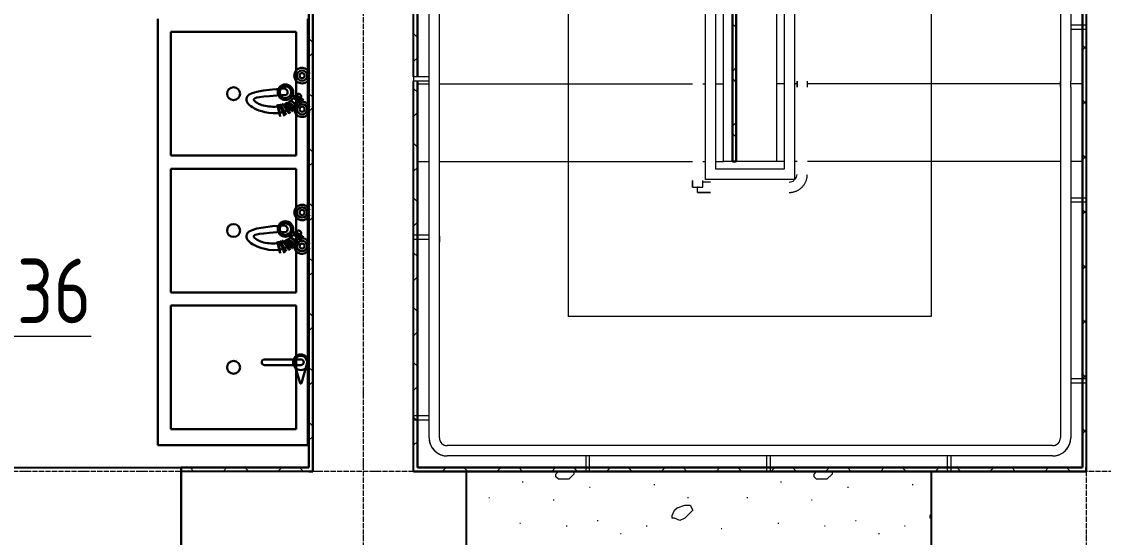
# Model space of a CAD drawing. Header units: millimetres. Extents: x -695119 to 412940, y -249585 to 622758.
# Drawn here: x 35872 to 40061, y -31626 to -29629 of the extents above; entities that cross this region are included whole.
import ezdxf

# ---------------------------------------------------------------- set-up
doc = ezdxf.new("R2010")
doc.units = ezdxf.units.MM
doc.linetypes.add('ADSK_Линия сетки', pattern=[25, 20, -2.5, 0, -2.5])
for name, color, linetype, lineweight in [('Лестницы', 8, 'Continuous', 9), ('Линии', 7, 'Continuous', 9), ('Марки помещений', 8, 'Continuous', 20), ('Ограждение', 8, 'Continuous', 9), ('Оси', 252, 'Continuous', 9), ('Перекрытия', 7, 'Continuous', 18), ('Поручни', 8, 'Continuous', 9), ('Стены разрез', 7, 'Continuous', 30), ('Стрелки вверх', 7, 'Continuous', 18)]:
    doc.layers.add(name, color=color, linetype=linetype, lineweight=lineweight)
doc.layers.add('Стены', color=194, linetype='Continuous')
doc.styles.add('GOST 2.304 type A_1', font='', dxfattribs={"height": 350})
doc.styles.get('GOST 2.304 type A_1').set_extended_font_data('GOST 2.304 type A')

# ---------------------------------------------------------------- blocks, each defined once
blk = doc.blocks.new('1 этаж')
at = {"layer": 'Лестницы', "color": 251, "true_color": 0x636466}
for p, q in [((-6360.8, -111047.4), (-6360.8, -110747.4)), ((-6155.8, -110747.4), (-6155.8, -111047.4)), ((-7545.8, -111047.4), (-7500.8, -111047.4)), ((-7545.8, -111047.4), (-7500.8, -111047.4)), ((-7460.8, -111047.4), (-6480.8, -111047.4)), ((-7460.8, -111047.4), (-6480.8, -111047.4)), ((-6440.8, -111047.4), (-6430.8, -111047.4)), ((-6440.8, -111047.4), (-6430.8, -111047.4)), ((-6390.8, -111047.4), (-6360.8, -111047.4)), ((-6390.8, -111047.4), (-6360.8, -111047.4)), ((-6360.8, -111347.4), (-6360.8, -111047.4)), ((-6155.8, -111047.4), (-6155.8, -111347.4)), ((-6125.8, -111047.4), (-6155.8, -111047.4)), ((-6125.8, -111047.4), (-6155.8, -111047.4)), ((-6075.3, -111047.4), (-6085.8, -111047.4)), ((-6075.3, -111047.4), (-6085.8, -111047.4)), ((-5055.3, -111047.4), (-6036.3, -111047.4)), ((-5055.3, -111047.4), (-6036.3, -111047.4)), ((-4970.8, -111047.4), (-5016.3, -111047.4)), ((-4970.8, -111047.4), (-5016.3, -111047.4)), ((-7545.8, -111347.4), (-7500.8, -111347.4)), ((-7545.8, -111347.4), (-7500.8, -111347.4)), ((-7460.8, -111347.4), (-6480.8, -111347.4)), ((-7460.8, -111347.4), (-6480.8, -111347.4)), ((-6440.8, -111347.4), (-6430.8, -111347.4)), ((-6440.8, -111347.4), (-6430.8, -111347.4)), ((-6390.8, -111347.4), (-6360.8, -111347.4)), ((-6390.8, -111347.4), (-6360.8, -111347.4)), ((-6325.9, -111347.4), (-6360.8, -111347.4)), ((-6155.8, -111347.4), (-6310.9, -111347.4)), ((-6125.8, -111347.4), (-6155.8, -111347.4)), ((-6075.8, -111347.4), (-6085.8, -111347.4)), ((-5055.8, -111347.4), (-6035.8, -111347.4)), ((-4970.8, -111347.4), (-5015.8, -111347.4))]:
    blk.add_line(p, q, dxfattribs=at)
at = {"layer": 'Линии', "color": 251, "lineweight": 30, "true_color": 0x636466}
for p, q in [((-8550.9, -112445.9), (-8550.9, -110795)), ((-7970.5, -110795), (-7970.5, -112445.9)), ((-8500.2, -111324.7), (-8500.2, -110845.7)), ((-8500.2, -110845.7), (-8015.6, -110845.7)), ((-8015.6, -110845.7), (-8015.6, -111324.7)), ((-7993.1, -111121.8), (-8026.9, -111093.6)), ((-8026.9, -111093.6), (-7987.4, -111116.2)), ((-7987.4, -111110.5), (-8021.2, -111088)), ((-8088.9, -111127.5), (-8077.4, -111173.3)), ((-8077.4, -111173.3), (-8083.4, -111126.1)), ((-8060.7, -111172.5), (-8078.3, -111125.4)), ((-8078.3, -111125.4), (-8054.7, -111166.5)), ((-8044.3, -111160.5), (-8069.8, -111122.7)), ((-8038.2, -111161.3), (-8060.5, -111128.1)), ((-8060.5, -111128.1), (-8028.2, -111154.5)), ((-8057.3, -111119.6), (-8027.6, -111149.2)), ((-8049.4, -111121.8), (-8019.2, -111143.6)), ((-8045.8, -111116.7), (-8012.3, -111141.9)), ((-8038.1, -111110.6), (-8004.3, -111138.7)), ((-8004.3, -111133.1), (-8038.1, -111110.6)), ((-8026.9, -111099.3), (-7993.1, -111127.5)), ((-8015.6, -111324.7), (-8500.2, -111324.7)), ((-8500.2, -111854.3), (-8500.2, -111375.4)), ((-8500.2, -111375.4), (-8015.6, -111375.4)), ((-8015.6, -111375.4), (-8015.6, -111854.3)), ((-8038.1, -111640.2), (-8004.3, -111668.4)), ((-8004.3, -111662.7), (-8038.1, -111640.2)), ((-7993.1, -111651.5), (-8026.9, -111623.3)), ((-8026.9, -111623.3), (-7987.4, -111645.8)), ((-8026.9, -111628.9), (-7993.1, -111657.1)), ((-7987.4, -111640.2), (-8021.2, -111617.7)), ((-8088.9, -111657.1), (-8077.4, -111702.9)), ((-8077.4, -111702.9), (-8083.4, -111655.7)), ((-8060.7, -111702.2), (-8078.3, -111655.1)), ((-8078.3, -111655.1), (-8054.7, -111696.1)), ((-8044.3, -111690.1), (-8069.8, -111652.3)), ((-8038.2, -111690.9), (-8060.5, -111657.7)), ((-8060.5, -111657.7), (-8028.2, -111684.2)), ((-8057.3, -111649.2), (-8027.6, -111678.9)), ((-8049.4, -111651.4), (-8019.2, -111673.2)), ((-8045.8, -111646.4), (-8012.3, -111671.5)), ((-8015.6, -111854.3), (-8500.2, -111854.3)), ((-8500.2, -112383.9), (-8500.2, -111905)), ((-8500.2, -111905), (-8015.6, -111905)), ((-8015.6, -111905), (-8015.6, -112383.9)), ((-8137.5, -112113.5), (-7997.6, -112113.5)), ((-7997.6, -112136), (-8137.5, -112136)), ((-8000.3, -112205.4), (-8021.7, -112131.7)), ((-7995, -112205.4), (-7973.6, -112131.7)), ((-8015.6, -112383.9), (-8500.2, -112383.9)), ((-7970.5, -112445.9), (-8550.9, -112445.9))]:
    blk.add_line(p, q, dxfattribs=at)
for centre, radius in [((-7992.6, -111015.3), 20), ((-7992.6, -111015.3), 10), ((-8057, -111079.4), 30), ((-8257.9, -111085.2), 25), ((-8057, -111079.4), 22.2), ((-7992.6, -111145.3), 20), ((-7992.6, -111145.3), 10), ((-7992.6, -111545), 20), ((-7992.6, -111545), 10), ((-8257.9, -111614.8), 25), ((-8057, -111609), 30), ((-8057, -111609), 22.2), ((-7992.6, -111675), 20), ((-7992.6, -111675), 10), ((-7997.6, -112124.7), 30), ((-8257.9, -112144.5), 25)]:
    blk.add_circle(centre, radius, dxfattribs=at)
for centre, radius, start, end in [((-7992.6, -111015.3), 30, 16.4282, 343.5718), ((-8062.8, -111079.4), 14.1, 312.3863, 81.5486), ((-8007.4, -111096.2), 11.2, 321.6726, 97.6124), ((-7992.6, -111145.3), 30, 16.4282, 343.5718), ((-7992.6, -111545), 30, 16.4282, 343.5718), ((-8062.8, -111609), 14.1, 312.3863, 81.5486), ((-8007.4, -111625.8), 11.2, 321.6726, 97.6124), ((-7992.6, -111675), 30, 16.4282, 343.5718), ((-7997.6, -112124.7), 25, 343.8724, 196.1276), ((-8137.5, -112124.7), 11.3, 90, 270), ((-7997.6, -112124.7), 11.3, 270, 90), ((-7997.6, -112204.7), 2.8, 196.1276, 343.8724)]:
    blk.add_arc(centre, radius, start, end, dxfattribs=at)
for points, knots in [([(-8060.7, -111065.5), (-8199.1, -111072.7), (-8211.2, -111105.1), (-8203.2, -111127.2), (-8144.2, -111165.5), (-8037.6, -111165.6), (-7998.6, -111103.1)], [0, 0, 0, 0, 0.2141478, 0.3540224, 0.5722614, 0.84516, 0.84516, 0.84516, 0.84516]), ([(-8053.3, -111089.8), (-8162.1, -111095.5), (-8185.3, -111103.5), (-8175.4, -111115.3), (-8155, -111130.1), (-8093.6, -111140.7), (-8043.5, -111126.3), (-8008.9, -111085)], [0, 0, 0, 0, 0.1588424, 0.2283923, 0.3381749, 0.4869769, 0.6663289, 0.6663289, 0.6663289, 0.6663289]), ([(-8060.7, -111595.1), (-8199.1, -111602.4), (-8211.2, -111634.8), (-8203.2, -111656.9), (-8144.2, -111695.2), (-8037.6, -111695.3), (-7998.6, -111632.8)], [0, 0, 0, 0, 0.2141478, 0.3540224, 0.5722614, 0.84516, 0.84516, 0.84516, 0.84516]), ([(-8053.3, -111619.4), (-8162.1, -111625.1), (-8185.3, -111633.1), (-8175.4, -111645), (-8155, -111659.8), (-8093.6, -111670.3), (-8043.5, -111655.9), (-8008.9, -111614.7)], [0, 0, 0, 0, 0.1588424, 0.2283923, 0.3381749, 0.4869769, 0.6663289, 0.6663289, 0.6663289, 0.6663289])]:
    blk.add_open_spline(points, degree=3, knots=knots, dxfattribs=at)
at = {"layer": 'Ограждение', "color": 251, "true_color": 0x636466}
for p, q in [((-5055.8, -110047.4), (-5055.8, -111036.1)), ((-5015.8, -110047.4), (-5015.8, -111036.1)), ((-7500.8, -111636.1), (-7500.8, -110699.2)), ((-7460.8, -111636.1), (-7460.8, -110680.5)), ((-4955.8, -110819.7), (-5015.8, -110819.7)), ((-5015.8, -110834.7), (-4955.8, -110834.7)), ((-7500.8, -111019.7), (-7560.8, -111019.7)), ((-7560.8, -111019.7), (-7560.8, -111027.2)), ((-7560.8, -111027.2), (-7560.8, -111034.7)), ((-7560.8, -111034.7), (-7500.8, -111034.7)), ((-6075.8, -111036.1), (-6075.8, -111045.8)), ((-6075.8, -111060.2), (-6075.8, -111036.1)), ((-6035.8, -111045.8), (-6035.8, -111036.1)), ((-6035.8, -111060.2), (-6035.8, -111036.1)), ((-5055.8, -111036.1), (-5055.8, -111045.8)), ((-5055.8, -111060.2), (-5055.8, -111036.1)), ((-5055.8, -111060.2), (-5055.8, -111036.1)), ((-5015.8, -111045.8), (-5015.8, -111036.1)), ((-5015.8, -111060.2), (-5015.8, -111036.1)), ((-5015.8, -111060.2), (-5015.8, -111036.1)), ((-5055.8, -111060.2), (-5055.8, -112417.4)), ((-5015.8, -111060.2), (-5015.8, -112417.4)), ((-6480.8, -111421.5), (-6480.8, -111447.4)), ((-6480.8, -111447.4), (-6480.8, -111421.5)), ((-6440.8, -111447.4), (-6440.8, -111421.5)), ((-6440.8, -111447.4), (-6440.8, -111421.5)), ((-6410.8, -111427.4), (-6440.8, -111427.4)), ((-6410.8, -111427.4), (-6440.8, -111427.4)), ((-6480.8, -111447.4), (-6440.8, -111447.4)), ((-6460.8, -111447.4), (-6460.8, -111449.7)), ((-6460.8, -111467.4), (-6460.8, -111447.4)), ((-6460.8, -111467.4), (-6410.8, -111467.4)), ((-6410.8, -111467.4), (-6460.8, -111467.4)), ((-4955.8, -111489.2), (-5015.8, -111489.2)), ((-5015.8, -111504.2), (-4955.8, -111504.2)), ((-7500.8, -111633.2), (-7560.8, -111633.2)), ((-7500.8, -111660.2), (-7500.8, -111636.1)), ((-7500.8, -111660.2), (-7500.8, -111636.1)), ((-7460.8, -111660.2), (-7460.8, -111636.1)), ((-7460.8, -111660.2), (-7460.8, -111636.1)), ((-7560.8, -111648.2), (-7500.6, -111648.2)), ((-7500.8, -112417.4), (-7500.8, -111660.2)), ((-7460.8, -112417.4), (-7460.8, -111660.2)), ((-4955.8, -112189.2), (-5015.8, -112189.2)), ((-5015.8, -112204.2), (-4955.8, -112204.2)), ((-7500.8, -112332.7), (-7560.8, -112332.7)), ((-7560.8, -112347.7), (-7500.8, -112347.7)), ((-5085.8, -112447.4), (-7430.8, -112447.4)), ((-5085.8, -112487.4), (-7430.8, -112487.4)), ((-6894.1, -112487.4), (-6894.1, -112547.4)), ((-6879.1, -112547.4), (-6879.1, -112487.4)), ((-6194.1, -112487.4), (-6194.1, -112547.4)), ((-6179.1, -112547.4), (-6179.1, -112487.4)), ((-5494.1, -112487.4), (-5494.1, -112547.4)), ((-5479.1, -112547.4), (-5479.1, -112487.4))]:
    blk.add_line(p, q, dxfattribs=at)
at = {"layer": 'Ограждение', "color": 251, "true_color": 0x636466, "flags": 128}
for points in [[(-6075.8, -111045.8), (-6075.8, -111046.8), (-6075.8, -111047.9), (-6075.8, -111049), (-6075.8, -111050.1), (-6075.8, -111051.3), (-6075.8, -111052.4), (-6075.8, -111053.6), (-6075.8, -111054.8), (-6075.8, -111055.9), (-6075.8, -111057.1), (-6075.8, -111058.3), (-6075.8, -111059.5), (-6075.8, -111060.2)], [(-6035.8, -111060.2), (-6035.8, -111059), (-6035.8, -111057.8), (-6035.8, -111056.6), (-6035.8, -111055.4), (-6035.8, -111054.2), (-6035.8, -111053.1), (-6035.8, -111051.9), (-6035.8, -111050.8), (-6035.8, -111049.6), (-6035.8, -111048.5), (-6035.8, -111047.4), (-6035.8, -111046.4), (-6035.8, -111045.8)], [(-5055.8, -111045.8), (-5055.8, -111046.8), (-5055.8, -111047.9), (-5055.8, -111049), (-5055.8, -111050.1), (-5055.8, -111051.3), (-5055.8, -111052.4), (-5055.8, -111053.6), (-5055.8, -111054.8), (-5055.8, -111055.9), (-5055.8, -111057.1), (-5055.8, -111058.3), (-5055.8, -111059.5), (-5055.8, -111060.2)], [(-5015.8, -111060.2), (-5015.8, -111059), (-5015.8, -111057.8), (-5015.8, -111056.6), (-5015.8, -111055.4), (-5015.8, -111054.2), (-5015.8, -111053.1), (-5015.8, -111051.9), (-5015.8, -111050.8), (-5015.8, -111049.6), (-5015.8, -111048.5), (-5015.8, -111047.4), (-5015.8, -111046.4), (-5015.8, -111045.8)], [(-6105.8, -111467.4), (-6103, -111467.3), (-6100.2, -111467.1), (-6097.4, -111466.9), (-6094.6, -111466.5), (-6091.9, -111466), (-6089.2, -111465.4), (-6086.5, -111464.6), (-6083.8, -111463.8), (-6081.1, -111462.9), (-6078.5, -111461.8), (-6076, -111460.7), (-6073.5, -111459.5), (-6071, -111458.1), (-6068.6, -111456.7), (-6066.3, -111455.1), (-6064, -111453.5), (-6061.8, -111451.8), (-6059.6, -111450), (-6057.6, -111448.1), (-6055.6, -111446.1), (-6053.7, -111444.1), (-6051.8, -111442), (-6050.1, -111439.8), (-6048.5, -111437.5), (-6046.9, -111435.2), (-6045.4, -111432.8), (-6044.1, -111430.4), (-6042.8, -111427.9), (-6041.6, -111425.3), (-6040.6, -111422.7), (-6039.6, -111420.1), (-6038.7, -111417.4), (-6038, -111414.7), (-6037.4, -111412), (-6036.8, -111409.3), (-6036.4, -111406.5), (-6036.1, -111403.7), (-6035.9, -111400.9), (-6035.8, -111398.1)], [(-6458.8, -111447.4), (-6460.8, -111447.4), (-6462.8, -111447.4)], [(-7500.8, -111660.2), (-7500.8, -111657.4), (-7500.8, -111654.6), (-7500.8, -111651.8), (-7500.8, -111649.1), (-7500.8, -111646.3), (-7500.8, -111643.6), (-7500.8, -111640.9), (-7500.8, -111638.2), (-7500.8, -111636.1)], [(-7460.8, -111636.7), (-7460.8, -111639.3), (-7460.8, -111642), (-7460.8, -111644.7), (-7460.8, -111647.5), (-7460.8, -111650.2), (-7460.8, -111653), (-7460.8, -111655.8), (-7460.8, -111658.6), (-7460.8, -111660.2)], [(-7500.8, -112417.4), (-7500.7, -112420.2), (-7500.6, -112423), (-7500.3, -112425.7), (-7499.9, -112428.5), (-7499.4, -112431.3), (-7498.8, -112434), (-7498.1, -112436.7), (-7497.2, -112439.4), (-7496.3, -112442), (-7495.3, -112444.6), (-7494.1, -112447.2), (-7492.9, -112449.7), (-7491.5, -112452.1), (-7490.1, -112454.5), (-7488.6, -112456.9), (-7486.9, -112459.2), (-7485.2, -112461.4), (-7483.4, -112463.5), (-7481.5, -112465.6), (-7479.6, -112467.6), (-7477.5, -112469.5), (-7475.4, -112471.3), (-7473.2, -112473.1), (-7470.9, -112474.7), (-7468.6, -112476.3), (-7466.2, -112477.7), (-7463.8, -112479.1), (-7461.3, -112480.4), (-7458.8, -112481.5), (-7456.2, -112482.6), (-7453.5, -112483.6), (-7450.9, -112484.4), (-7448.2, -112485.2), (-7445.4, -112485.8), (-7442.7, -112486.3), (-7439.9, -112486.8), (-7437.1, -112487.1), (-7434.4, -112487.3), (-7431.6, -112487.4)], [(-5085.8, -112487.4), (-5083, -112487.3), (-5080.2, -112487.1), (-5077.4, -112486.9), (-5074.6, -112486.5), (-5071.9, -112486), (-5069.2, -112485.4), (-5066.5, -112484.6), (-5063.8, -112483.8), (-5061.1, -112482.9), (-5058.5, -112481.8), (-5056, -112480.7), (-5053.5, -112479.5), (-5051, -112478.1), (-5048.6, -112476.7), (-5046.3, -112475.1), (-5044, -112473.5), (-5041.8, -112471.8), (-5039.6, -112470), (-5037.6, -112468.1), (-5035.6, -112466.1), (-5033.7, -112464.1), (-5031.8, -112462), (-5030.1, -112459.8), (-5028.5, -112457.5), (-5026.9, -112455.2), (-5025.4, -112452.8), (-5024.1, -112450.4), (-5022.8, -112447.9), (-5021.6, -112445.3), (-5020.6, -112442.7), (-5019.6, -112440.1), (-5018.7, -112437.4), (-5018, -112434.7), (-5017.4, -112432), (-5016.8, -112429.3), (-5016.4, -112426.5), (-5016.1, -112423.7), (-5015.9, -112420.9), (-5015.8, -112418.1)]]:
    blk.add_lwpolyline(points, dxfattribs=at)
at = {"layer": 'Ограждение', "color": 251, "true_color": 0x636466}
for centre, radius, start, end in [((-6105.8, -111397.4), 30, 270, 309.7649), ((-6105.8, -111397.4), 30, 320.2351, 0), ((-7430.8, -112417.4), 70, 180, 270), ((-7430.8, -112417.4), 30, 180, 219.7649), ((-7430.8, -112417.4), 30, 180, 270), ((-5085.8, -112417.4), 30, 270, 0), ((-5085.8, -112417.4), 70, 270, 0), ((-5085.8, -112417.4), 30, 320.2351, 0), ((-7430.8, -112417.4), 30, 230.2351, 270), ((-5085.8, -112417.4), 30, 270, 309.7649)]:
    blk.add_arc(centre, radius, start, end, dxfattribs=at)
at = {"layer": 'Оси', "color": 251, "linetype": 'ADSK_Линия сетки', "true_color": 0x636466}
for p, q in [((-7755.8, -96281.4), (-7755.8, -116493.8)), ((-4955.8, -96281.4), (-4955.8, -116493.8)), ((4311.5, -112547.4), (-72628.1, -112547.4))]:
    blk.add_line(p, q, dxfattribs=at)
at = {"layer": 'Перекрытия', "color": 251, "true_color": 0x636466}
for p, q in [((-6325.9, -111347.4), (-6360.8, -111347.4)), ((-6125.8, -111347.4), (-6310.9, -111347.4)), ((-6075.8, -111347.4), (-6085.8, -111347.4)), ((-5055.8, -111347.4), (-6035.8, -111347.4)), ((-4970.8, -111347.4), (-5015.8, -111347.4))]:
    blk.add_line(p, q, dxfattribs=at)
at = {"layer": 'Поручни', "color": 251, "true_color": 0x636466}
for p, q in [((-6125.8, -110147.4), (-6125.8, -111047.4)), ((-6085.8, -110147.4), (-6085.8, -111047.4)), ((-6430.8, -111417.4), (-6430.8, -110200.2)), ((-6390.8, -111377.4), (-6390.8, -110181.6)), ((-6125.8, -111047.4), (-6125.8, -111377.4)), ((-6085.8, -111047.4), (-6085.8, -111417.4)), ((-6125.8, -111377.4), (-6390.8, -111377.4)), ((-6085.8, -111417.4), (-6430.8, -111417.4))]:
    blk.add_line(p, q, dxfattribs=at)
at = {"layer": 'Стены', "color": 251, "true_color": 0x636466}
for p, q in [((-7560.8, -111019.7), (-7560.8, -108502.4)), ((-4955.8, -109962.4), (-4955.8, -112532.4)), ((-7560.8, -112547.4), (-7560.8, -111034.7)), ((-10260.8, -112532.4), (-8460.8, -112532.4)), ((-7965.8, -112547.4), (-8460.8, -112547.4)), ((-7355.8, -113097.4), (-7355.8, -112547.4)), ((-5555.8, -112547.4), (-5555.8, -113097.4))]:
    blk.add_line(p, q, dxfattribs=at)
at = {"layer": 'Стены разрез', "color": 251, "true_color": 0x636466}
for p, q in [((-7545.8, -111020), (-7545.8, -108092.4)), ((-6325.9, -108242.4), (-6325.9, -111347.4)), ((-6310.9, -111347.4), (-6310.9, -108257.4)), ((-7950.8, -112547.4), (-7950.8, -108652.4)), ((-7965.8, -108667.4), (-7965.8, -112532.4)), ((-4970.8, -109962.4), (-4970.8, -112532.4)), ((-7545.8, -112532.4), (-7545.8, -111034.5)), ((-6325.9, -111347.4), (-6310.9, -111347.4)), ((-8460.8, -112532.4), (-8460.8, -113254.4)), ((-7965.8, -112532.4), (-8460.8, -112532.4)), ((-7950.8, -112547.4), (-7965.8, -112547.4)), ((-4955.8, -112547.4), (-7560.8, -112547.4)), ((-4970.8, -112532.4), (-7545.8, -112532.4)), ((-4955.8, -112532.4), (-4955.8, -112547.4))]:
    blk.add_line(p, q, dxfattribs=at)
at = {"layer": 'Стены разрез', "color": 251, "linetype": 'Continuous', "lineweight": 9, "true_color": 0x636466}
for p, q in [((-6310.9, -110829.5), (-6325.9, -110814.5)), ((-7950.8, -110886.6), (-7965.8, -110871.6)), ((-7545.8, -110867.4), (-7560.8, -110852.4)), ((-7965.8, -110941.8), (-7950.8, -110926.8)), ((-4955.8, -110911.8), (-4970.8, -110896.8)), ((-4970.8, -110916.7), (-4955.8, -110901.7)), ((-7560.8, -110961.1), (-7545.8, -110946.1)), ((-6325.9, -110999), (-6310.9, -110984)), ((-6310.9, -111041.6), (-6325.9, -111026.6)), ((-7950.8, -111098.8), (-7965.8, -111083.8)), ((-7545.8, -111079.5), (-7560.8, -111064.5)), ((-4955.8, -111123.9), (-4970.8, -111108.9)), ((-4970.8, -111128.8), (-4955.8, -111113.8)), ((-7965.8, -111154), (-7950.8, -111139)), ((-7560.8, -111173.2), (-7545.8, -111158.2)), ((-6325.9, -111211.1), (-6310.9, -111196.1)), ((-6310.9, -111253.8), (-6325.9, -111238.8)), ((-7950.8, -111310.9), (-7965.8, -111295.9)), ((-7545.8, -111291.6), (-7560.8, -111276.6)), ((-4955.8, -111336.1), (-4970.8, -111321.1)), ((-4970.8, -111341), (-4955.8, -111326)), ((-7965.8, -111366.1), (-7950.8, -111351.1)), ((-7560.8, -111385.4), (-7545.8, -111370.4)), ((-7950.8, -111523), (-7965.8, -111508)), ((-7545.8, -111503.8), (-7560.8, -111488.8)), ((-4955.8, -111548.2), (-4970.8, -111533.2)), ((-4970.8, -111553.1), (-4955.8, -111538.1)), ((-7965.8, -111578.2), (-7950.8, -111563.2)), ((-7560.8, -111597.5), (-7545.8, -111582.5)), ((-7950.8, -111735.2), (-7965.8, -111720.2)), ((-7545.8, -111715.9), (-7560.8, -111700.9)), ((-4955.8, -111760.3), (-4970.8, -111745.3)), ((-4970.8, -111765.2), (-4955.8, -111750.2)), ((-7965.8, -111790.4), (-7950.8, -111775.4)), ((-7560.8, -111809.6), (-7545.8, -111794.6)), ((-7950.8, -111947.3), (-7965.8, -111932.3)), ((-7545.8, -111928), (-7560.8, -111913)), ((-4955.8, -111972.5), (-4970.8, -111957.5)), ((-4970.8, -111977.3), (-4955.8, -111962.3)), ((-7965.8, -112002.5), (-7950.8, -111987.5)), ((-7560.8, -112021.8), (-7545.8, -112006.8)), ((-7545.8, -112140.2), (-7560.8, -112125.2)), ((-7950.8, -112159.4), (-7965.8, -112144.4)), ((-4955.8, -112184.6), (-4970.8, -112169.6)), ((-4970.8, -112189.5), (-4955.8, -112174.5)), ((-7965.8, -112214.6), (-7950.8, -112199.6)), ((-7560.8, -112233.9), (-7545.8, -112218.9)), ((-7545.8, -112352.3), (-7560.8, -112337.3)), ((-7950.8, -112371.6), (-7965.8, -112356.6)), ((-4955.8, -112396.7), (-4970.8, -112381.7)), ((-4970.8, -112401.6), (-4955.8, -112386.6)), ((-7965.8, -112426.8), (-7950.8, -112411.8)), ((-7560.8, -112446), (-7545.8, -112431)), ((-8411.4, -112547.4), (-8426.4, -112532.4)), ((-8298.5, -112547.4), (-8283.5, -112532.4)), ((-8199.3, -112547.4), (-8214.3, -112532.4)), ((-8086.4, -112547.4), (-8071.4, -112532.4)), ((-7987.1, -112547.4), (-8002.1, -112532.4)), ((-7450, -112547.4), (-7435, -112532.4)), ((-7350.7, -112547.4), (-7365.7, -112532.4)), ((-7237.9, -112547.4), (-7222.9, -112532.4)), ((-7138.6, -112547.4), (-7153.6, -112532.4)), ((-7025.7, -112547.4), (-7010.7, -112532.4)), ((-7009.8, -112557.6), (-6999.8, -112547.6)), ((-7009.8, -112567.6), (-7009.8, -112557.6)), ((-6999.8, -112547.6), (-6999.6, -112547.4)), ((-6939.8, -112557.6), (-6959.8, -112577.6)), ((-6926.5, -112547.4), (-6941.5, -112532.4)), ((-6939.8, -112547.4), (-6939.8, -112557.6)), ((-6813.6, -112547.4), (-6798.6, -112532.4)), ((-6714.3, -112547.4), (-6729.3, -112532.4)), ((-6601.5, -112547.4), (-6586.5, -112532.4)), ((-6502.2, -112547.4), (-6517.2, -112532.4)), ((-6389.3, -112547.4), (-6374.3, -112532.4)), ((-6290.1, -112547.4), (-6305.1, -112532.4)), ((-6177.2, -112547.4), (-6162.2, -112532.4)), ((-6078, -112547.4), (-6093, -112532.4)), ((-6009.8, -112557.6), (-5999.8, -112547.6)), ((-6009.8, -112567.6), (-6009.8, -112557.6)), ((-5999.8, -112547.6), (-5999.6, -112547.4)), ((-5965.1, -112547.4), (-5950.1, -112532.4)), ((-5939.8, -112557.6), (-5959.8, -112577.6)), ((-5939.8, -112547.4), (-5939.8, -112557.6)), ((-5865.8, -112547.4), (-5880.8, -112532.4)), ((-5753, -112547.4), (-5738, -112532.4)), ((-5653.7, -112547.4), (-5668.7, -112532.4)), ((-5540.8, -112547.4), (-5525.8, -112532.4)), ((-5441.6, -112547.4), (-5456.6, -112532.4)), ((-5328.7, -112547.4), (-5313.7, -112532.4)), ((-5229.4, -112547.4), (-5244.4, -112532.4)), ((-5116.6, -112547.4), (-5101.6, -112532.4)), ((-5017.3, -112547.4), (-5032.3, -112532.4)), ((-7139.8, -112587.6), (-7136.5, -112587.6)), ((-6999.8, -112577.6), (-7009.8, -112567.6)), ((-6979.8, -112577.6), (-6999.8, -112577.6)), ((-6959.8, -112577.6), (-6979.8, -112577.6)), ((-6629.8, -112597.6), (-6626.5, -112597.6)), ((-6139.8, -112587.6), (-6136.5, -112587.6)), ((-5999.8, -112577.6), (-6009.8, -112567.6)), ((-5979.8, -112577.6), (-5999.8, -112577.6)), ((-5959.8, -112577.6), (-5979.8, -112577.6)), ((-5629.8, -112597.6), (-5626.5, -112597.6)), ((-6879.8, -112607.6), (-6876.5, -112607.6)), ((-5879.8, -112607.6), (-5876.5, -112607.6)), ((-7269.8, -112647.6), (-7266.5, -112647.6)), ((-7019.8, -112657.6), (-7016.5, -112657.6)), ((-6549.8, -112697.6), (-6539.8, -112687.6)), ((-6539.8, -112687.6), (-6509.8, -112677.6)), ((-6509.8, -112677.6), (-6489.8, -112677.6)), ((-6499.8, -112647.6), (-6496.5, -112647.6)), ((-6489.8, -112677.7), (-6479.8, -112697.7)), ((-6269.8, -112647.6), (-6266.5, -112647.6)), ((-6019.8, -112657.6), (-6016.5, -112657.6)), ((-6559.8, -112717.6), (-6549.8, -112697.6)), ((-6559.8, -112727.6), (-6559.8, -112717.6)), ((-6549.8, -112727.6), (-6559.8, -112727.6)), ((-6529.8, -112737.6), (-6549.8, -112727.6)), ((-6509.8, -112727.7), (-6529.8, -112737.7)), ((-6489.8, -112707.6), (-6509.8, -112727.6)), ((-6479.8, -112697.6), (-6489.8, -112707.6)), ((-5559.8, -112717.6), (-5555.8, -112709.6)), ((-5559.8, -112727.6), (-5559.8, -112717.6)), ((-5555.8, -112727.6), (-5559.8, -112727.6)), ((-7149.8, -112747.6), (-7146.5, -112747.6)), ((-6969.8, -112757.6), (-6966.5, -112757.6)), ((-6849.8, -112737.6), (-6846.5, -112737.6)), ((-6659.8, -112757.6), (-6656.5, -112757.6)), ((-6369.8, -112767.6), (-6366.5, -112767.6)), ((-6149.8, -112747.6), (-6146.5, -112747.6)), ((-5969.8, -112757.6), (-5966.5, -112757.6)), ((-5849.8, -112737.6), (-5846.5, -112737.6)), ((-5659.8, -112757.6), (-5656.5, -112757.6)), ((-6759.8, -112787.6), (-6756.5, -112787.6)), ((-5759.8, -112787.6), (-5756.5, -112787.6))]:
    blk.add_line(p, q, dxfattribs=at)
at = {"layer": 'Стрелки вверх', "color": 251, "true_color": 0x636466}
for p, q in [((-6960.8, -111047.4), (-6960.8, -110747.4)), ((-5555.8, -110747.4), (-5555.8, -111047.4)), ((-6960.8, -111347.4), (-6960.8, -111047.4)), ((-5555.8, -111047.4), (-5555.8, -111347.4)), ((-6960.8, -111947.4), (-6960.8, -111347.4)), ((-5555.8, -111347.4), (-5555.8, -111947.4)), ((-5555.8, -111947.4), (-6960.8, -111947.4))]:
    blk.add_line(p, q, dxfattribs=at)
at = {"layer": 'Марки помещений', "color": 251, "true_color": 0x636466, "style": 'GOST 2.304 type A_1'}
blk.add_text('%%U21,36', height=250, dxfattribs=at).set_placement((-9404.1, -111973.7))

msp = doc.modelspace()

# ---------------------------------------------------------------- block references
msp.add_blockref('1 этаж', (44950.089, 81176.937))

doc.saveas('drawing.dxf')
